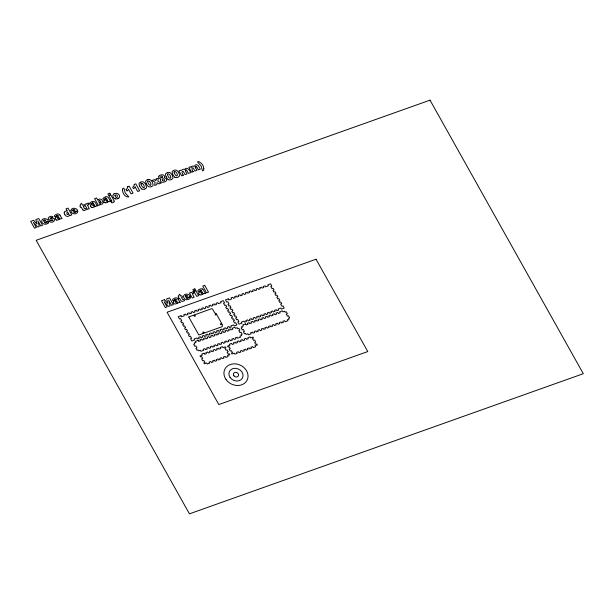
<?xml version="1.0" encoding="UTF-8"?>
<svg xmlns="http://www.w3.org/2000/svg" width="614" height="614" viewBox="0 0 614 614"><rect width="100%" height="100%" fill="white"/><g stroke="black" fill="none" stroke-linecap="round" stroke-linejoin="round"><path stroke-width="0.92" d="M141.051 183.939L141.051 183.87A1.389 1.167 25.7 0 0 141.059 184.139L141.32 184.921A12.08 10.169 25.7 0 0 142.494 186.978C145.295 189.78 144.467 184.499 142.625 183.655M147.667 181.521L147.667 181.583A1.389 1.167 25.7 0 0 147.675 181.79L147.936 182.573A12.08 10.169 25.7 0 0 149.11 184.63C151.85 187.416 151.136 182.235 149.309 181.368M167.515 174.46L167.507 174.522A1.389 1.167 25.7 0 0 167.522 174.729L167.775 175.512A12.08 10.169 25.7 0 0 168.95 177.569C171.751 180.362 170.945 175.082 169.088 174.238A0.967 0.814 25.7 0 0 167.415 174.43M174.13 172.104L174.123 172.166A1.389 1.167 25.7 0 0 174.13 172.373L174.391 173.156A12.08 10.169 25.7 0 0 175.566 175.213C178.367 178.014 177.538 172.741 175.696 171.889A0.967 0.814 25.7 0 0 174.031 172.073M51.269 218.407C56.143 216.65 55.168 223.389 50.632 222.084A2.233 1.88 25.7 0 1 49.243 221.232L51.115 220.38A1.228 1.028 25.7 0 0 52.927 220.319L52.42 219.728A5.91 4.973 25.7 0 0 51.829 219.797L51.046 219.927A8.312 6.992 25.7 0 1 49.964 220.042C46.165 219.421 49.373 215.483 51.944 216.366C55.575 217.793 48.506 217.287 50.402 218.553A5.687 4.789 25.7 0 0 51.269 218.4M55.306 218.031L55.636 217.609A4.712 3.96 25.7 0 1 56.227 217.179L57.355 216.466A6.593 5.549 25.7 0 0 57.77 216.159L58.054 215.905M90.68 205.452L91.002 205.022A4.712 3.96 25.7 0 1 91.593 204.592L92.722 203.879A6.593 5.549 25.7 0 0 93.136 203.572L93.42 203.326M103.904 200.74L104.234 200.317A4.712 3.96 25.7 0 1 104.825 199.888M173.417 301.911L173.747 301.489A4.712 3.96 25.7 0 1 174.338 301.06L175.466 300.346A6.593 5.549 25.7 0 0 175.88 300.039L176.164 299.786M198.782 292.886L199.113 292.464A4.712 3.96 25.7 0 1 199.703 292.034L200.832 291.32A6.593 5.549 25.7 0 0 201.246 291.013L201.53 290.76M158.972 176.203L158.796 176.625A1.942 1.635 25.7 0 0 159.717 178.567A2.264 1.903 25.7 0 0 160.753 178.874C157.928 185.72 172.373 180.677 164.276 177.638A2.656 2.233 25.7 0 0 164.613 176.84A1.98 1.665 25.7 0 0 162.971 174.821L160.906 174.944A7.706 6.485 25.7 0 0 160.553 175.059A3.738 3.147 25.7 0 0 158.919 176.164M175.427 301.766C175.75 304.214 178.636 299.762 175.988 301.259M47.992 223.197C45.943 225.33 41.683 224.24 41.698 221.032C42.543 215.437 53.932 221.401 44.323 222.299A1.589 1.343 25.7 0 0 44.945 222.897A1.228 1.036 25.7 0 0 46.357 222.575A1.612 1.351 25.7 0 0 46.518 222.138L48.583 221.593A3.262 2.748 25.7 0 1 48.03 223.22M106.652 198.614L106.399 198.836A6.593 5.549 25.7 0 1 105.953 199.174L104.825 199.888M118.702 198.168L118.003 198.568M176.034 301.228L176.08 301.198A3.339 2.809 25.7 0 0 175.412 301.758M114.043 193.947L114.634 193.656A5.825 4.904 25.7 0 1 115.186 193.471L116.284 193.318A3.078 2.586 25.7 0 1 119.293 195.191A3.078 2.586 25.7 0 1 118.679 198.145M144.927 189.005L146.27 188.045A2.21 1.857 25.7 0 0 146.531 187.416L145.917 184.929A11.474 9.655 25.7 0 0 145.679 184.484A7.982 6.716 25.7 0 0 144.597 182.972A3.239 2.725 25.7 0 0 143.162 181.951A2.617 2.203 25.7 0 0 142.218 181.813A4.191 3.523 25.7 0 0 140.706 182.158M151.543 186.648L152.886 185.689A2.21 1.857 25.7 0 0 153.139 185.06L152.525 182.581A11.474 9.655 25.7 0 0 152.287 182.128A7.982 6.716 25.7 0 0 151.205 180.623A3.239 2.725 25.7 0 0 149.778 179.595A2.617 2.203 25.7 0 0 148.834 179.457M171.39 179.587L172.734 178.628A2.21 1.857 25.7 0 0 172.987 177.999L172.373 175.52A11.474 9.655 25.7 0 0 172.135 175.067A7.982 6.716 25.7 0 0 171.053 173.562A3.239 2.725 25.7 0 0 169.617 172.534M140.683 182.128L139.455 182.926A2.571 2.164 25.7 0 0 139.102 183.502A2.241 1.888 25.7 0 0 139.01 183.901L139.593 186.119M147.299 179.779L146.071 180.57A2.571 2.164 25.7 0 0 145.718 181.145A2.241 1.888 25.7 0 0 145.625 181.544L146.209 183.77M167.146 172.718L165.918 173.509A2.571 2.164 25.7 0 0 165.557 174.084A2.241 1.888 25.7 0 0 165.465 174.483L166.049 176.709M127.551 186.802L129.201 186.211L133.061 193.103L131.043 193.824L128.495 189.273M134.167 184.446L135.817 183.855L139.677 190.747L137.659 191.468L135.111 186.917M73.051 210.947L75.069 210.234A1.297 1.098 25.7 0 0 72.721 210.149M95.515 206.404L97.449 205.774M110.681 201.062L108.747 201.699M186.157 297.736C195.889 296.777 184.116 290.821 183.525 296.6C183.655 299.747 187.8 300.722 189.826 298.634A3.262 2.748 25.7 0 0 190.386 297.03M180.194 302.234L178.283 302.886A2.126 1.788 25.7 0 1 177.814 302.479L177.791 302.426A2.97 2.494 25.7 0 1 177.231 303.216M205.56 293.208L203.618 293.845A2.126 1.788 25.7 0 1 203.18 293.454L203.134 293.377A2.97 2.494 25.7 0 1 202.597 294.19M190.424 297.03L188.368 297.575A1.612 1.351 25.7 0 1 188.206 298.028A1.228 1.036 25.7 0 1 186.786 298.335A1.589 1.343 25.7 0 1 186.18 297.729M104.979 199.151C99.921 200.333 105.178 195.567 107.404 196.841A2.203 1.857 25.7 0 1 108.594 197.961L109.845 200.11A3.254 2.74 25.7 0 0 110.65 201.093M91.755 203.856C86.697 205.076 91.946 200.248 94.172 201.546A2.203 1.857 25.7 0 1 95.362 202.666L96.621 204.815A3.254 2.74 25.7 0 0 97.426 205.797M56.388 216.443C51.323 217.617 56.58 212.866 58.806 214.132A2.203 1.857 25.7 0 1 59.995 215.253M199.857 291.289C194.799 292.502 200.057 287.697 202.282 288.987M174.499 300.315C169.433 301.535 174.691 296.716 176.916 298.013A2.203 1.857 25.7 0 1 178.106 299.125M95.538 206.427L95.569 206.442A2.126 1.788 25.7 0 1 95.07 206.02L95.009 205.913A2.97 2.494 25.7 0 1 94.495 206.749M83.043 210.034L84.333 210.479L86.413 209.65L85.576 208.468L84.456 208.599L83.297 206.55L84.394 206.158L83.627 204.807L82.537 205.191L81.485 203.311L80.058 204.984L80.572 205.897L79.858 206.143L80.618 207.501L81.332 207.248L82.299 208.983A5.042 4.244 25.7 0 0 83.02 210.042M196.818 167.062L198.391 169.855L200.356 169.157L198.268 165.527L196.879 164.652L195.244 165.036L194.454 166.24L192.151 166.079L191.1 167.43L190.693 166.709L188.859 167.361L191.614 172.273L193.579 171.567C192.282 171.743 190.939 166.716 193.18 167.921A2.433 2.049 25.7 0 1 193.471 168.366L194.999 171.068L196.971 170.362L195.544 167.829M133.591 188.659L132.708 187.093A4.782 4.022 25.7 0 0 134.343 184.484M126.1 189.442L126.975 191.008A7.875 6.631 25.7 0 0 128.533 189.296M178.152 299.118L179.365 301.282M60.042 215.238L61.254 217.402A3.254 2.74 25.7 0 0 62.052 218.384L60.203 219.029A2.126 1.788 25.7 0 1 59.704 218.599M172.664 174.353L172.081 172.135A2.241 1.888 25.7 0 1 172.173 171.736A2.571 2.164 25.7 0 1 172.534 171.16L173.754 170.362A4.191 3.523 25.7 0 1 175.282 170.017A2.617 2.203 25.7 0 1 176.226 170.201A3.239 2.725 25.7 0 1 177.661 171.206A7.982 6.716 25.7 0 1 178.751 172.718A11.474 9.655 25.7 0 1 178.989 173.163L179.603 175.642A2.21 1.857 25.7 0 1 179.349 176.279L178.006 177.231A3.431 2.886 25.7 0 1 174.767 177.231M114.143 201.131C114.457 202.835 110.505 203.794 111.165 201.476A1.243 1.051 25.7 0 0 111.901 201.177M87.817 205.529L88.132 206.473A9.041 7.606 25.7 0 0 88.416 207.018L89.329 208.66L87.365 209.359L84.617 204.454L86.451 203.802C86.206 205.475 89.314 200.54 88.884 204.731A1.42 1.197 25.7 0 0 87.618 205.168M192.642 294.052L192.957 295.073A9.041 7.606 25.7 0 0 193.241 295.626L194.162 297.268L192.19 297.967L189.442 293.062L191.276 292.41C191.038 294.083 194.139 289.14 193.709 293.331A1.42 1.197 25.7 0 0 192.443 293.768M111.763 201.054L111.763 201.024A2.249 1.888 25.7 0 0 111.51 200.417L108.939 195.797L110.911 195.098L113.575 199.849A6.723 5.656 25.7 0 1 114.173 201.131M43.479 220.549A1.297 1.098 25.7 0 1 45.827 220.633L43.801 221.355A1.596 1.343 25.7 0 1 43.655 220.618M56.212 216.412A1.366 1.151 25.7 0 1 57.033 215.476M59.627 218.492A2.97 2.494 25.7 0 1 59.121 219.336M59.021 219.259A3.208 2.702 25.7 0 1 56.457 220.058M56.457 220.004A1.619 1.366 25.7 0 1 55.421 219.183A1.658 1.397 25.7 0 1 55.237 218.147M56.987 215.391A0.929 0.783 25.7 0 1 58.176 215.859M64.716 214.416A3.922 3.3 25.7 0 0 66.274 216.097L66.419 216.136A2.141 1.804 25.7 0 0 67.947 216.366L68.077 216.335A2.548 2.141 25.7 0 0 69.152 215.752A3.055 2.571 25.7 0 0 69.528 214.831L69.958 215.552L71.784 214.908L67.985 208.115L66.013 208.821L67.34 211.185A2.464 2.072 25.7 0 0 64.324 212.36M64.693 214.424A5.603 4.712 25.7 0 1 64.539 214.125L64.278 213.426A2.64 2.218 25.7 0 1 64.263 212.337M73.066 210.94A1.596 1.343 25.7 0 1 72.897 210.218M91.578 203.825A1.366 1.151 25.7 0 1 92.407 202.889M94.387 206.672A3.208 2.702 25.7 0 1 91.824 207.471M91.824 207.425A1.619 1.366 25.7 0 1 90.788 206.603M90.803 206.596A1.658 1.397 25.7 0 1 90.611 205.56M92.353 202.804A0.929 0.783 25.7 0 1 93.543 203.28M99.821 202.935A1.566 1.32 25.7 0 1 99.146 200.686M101.034 202.674A0.967 0.814 25.7 0 1 99.752 203.111M99.982 200.916A1.934 1.627 25.7 0 1 100.949 202.651M99.276 200.793A0.906 0.76 25.7 0 1 100.013 200.87M104.81 199.12A1.366 1.151 25.7 0 1 105.631 198.184M108.732 201.707A2.126 1.788 25.7 0 1 108.302 201.308L108.241 201.208A2.97 2.494 25.7 0 1 107.719 202.044M107.619 201.968A3.208 2.702 25.7 0 1 105.055 202.766M105.055 202.712A1.619 1.366 25.7 0 1 103.85 200.931M105.585 198.099A0.929 0.783 25.7 0 1 106.775 198.575M113.421 197.524A3.177 2.679 25.7 0 1 113.997 193.894M117.965 198.522A3.945 3.316 25.7 0 1 115.133 198.852M115.14 198.775A2.94 2.479 25.7 0 1 113.452 197.508M127.727 186.84A4.782 4.022 25.7 0 1 126.062 189.396M135.149 186.94A7.875 6.631 25.7 0 1 133.599 188.667M141.696 188.912A6.539 5.503 25.7 0 1 139.739 186.096M144.896 188.958A3.431 2.886 25.7 0 1 141.696 188.997M140.959 183.847A0.967 0.814 25.7 0 1 142.601 183.67M146.347 183.739A6.539 5.503 25.7 0 0 148.312 186.556A3.431 2.886 25.7 0 0 151.512 186.602M147.314 179.802A4.191 3.523 25.7 0 1 148.826 179.426M147.575 181.491A0.967 0.814 25.7 0 1 149.217 181.314M168.152 179.495A6.539 5.503 25.7 0 1 166.194 176.678M167.161 172.741A4.191 3.523 25.7 0 1 168.673 172.365A2.617 2.203 25.7 0 1 169.61 172.557M171.352 179.541A3.431 2.886 25.7 0 1 168.152 179.58M174.767 177.147A6.539 5.503 25.7 0 1 172.81 174.33M186.472 170.139A1.036 0.875 25.7 0 1 186.856 170.6L188.437 173.401L190.409 172.695C190.586 170.078 186.119 166.187 184.607 169.479C183.241 168.397 181.007 171.137 180.746 170.255L178.912 170.907L181.66 175.811L183.632 175.113C182.373 175.297 180.984 170.255 183.233 171.459A2.433 2.049 25.7 0 1 183.525 171.905L185.052 174.606L187.017 173.908L185.597 171.367A1.213 1.021 25.7 0 1 185.658 169.932M185.796 170.04A0.829 0.698 25.7 0 1 186.456 170.155M196.802 167.062A1.036 0.875 25.7 0 0 196.419 166.594A0.829 0.698 25.7 0 0 195.751 166.501M195.59 167.799A1.213 1.021 25.7 0 1 195.613 166.386M174.322 300.292A1.366 1.151 25.7 0 1 175.143 299.356M180.163 302.265A3.254 2.74 25.7 0 1 179.326 301.29M177.131 303.132A3.208 2.702 25.7 0 1 174.568 303.93A1.619 1.366 25.7 0 1 173.532 303.063A1.658 1.397 25.7 0 1 173.348 302.027M175.097 299.264A0.929 0.783 25.7 0 1 176.287 299.739M185.313 295.986A1.297 1.098 25.7 0 1 187.661 296.071L185.635 296.792A1.596 1.343 25.7 0 1 185.489 296.055M199.688 291.266A1.366 1.151 25.7 0 1 200.509 290.33M202.29 288.971A2.203 1.857 25.7 0 1 203.464 290.107L204.723 292.256A3.254 2.74 25.7 0 0 205.529 293.239M202.497 294.114A3.208 2.702 25.7 0 1 199.934 294.912M199.934 294.858A1.619 1.366 25.7 0 1 198.729 293.078M200.463 290.238A0.929 0.783 25.7 0 1 201.653 290.714M68.737 213.956C65.698 216.635 66.719 209.151 68.737 213.956M103.19 202.574L102.569 203.963L100.957 204.431A3.154 2.656 25.7 0 1 99.836 204.048L100.228 204.784L98.409 205.429L94.602 198.644L96.575 197.946L97.902 200.317A2.479 2.088 25.7 0 1 101.126 199.35A2.548 2.149 25.7 0 1 101.924 199.88L103.19 202.574M122.524 190.102C122.439 193.41 125.548 197.662 128.871 196.971L125.294 193.042L123.898 188.099L122.7 188.529L122.524 190.102M114.948 195.582C117.481 201.645 118.763 192.136 114.948 195.582M58.936 217.74L57.962 218.661L57.317 217.893A3.339 2.809 25.7 0 1 57.893 217.402L58.583 216.849L58.936 217.77M94.303 205.153L93.297 206.081L92.683 205.306A3.339 2.809 25.7 0 1 93.259 204.815L93.95 204.262L94.303 205.153M107.534 200.448L106.529 201.377L105.915 200.601A3.339 2.809 25.7 0 1 106.491 200.11L107.181 199.558L107.534 200.448M202.413 292.586L201.407 293.523L200.793 292.74A3.339 2.809 25.7 0 1 201.369 292.256L202.052 291.704L202.413 292.625M203.802 168.689L203.656 170.362L202.451 170.792L201.169 166.041L197.478 161.919L198.683 161.49L201.737 163.685L203.318 166.141L203.802 168.689M195.175 315.895C194.408 313.723 193.18 317.361 195.175 315.957M203.963 332.542C202.85 334.546 202.236 330.509 203.963 332.542M216.266 314.637C215.537 312.434 214.24 316.08 216.266 314.698M221.616 324.177C220.411 326.226 219.95 322.112 221.616 324.2M70.94 210.625C70.925 213.841 75.184 214.931 77.241 212.789A3.262 2.748 25.7 0 0 77.794 211.185L75.775 211.73A1.612 1.351 25.7 0 1 75.622 212.183A1.228 1.036 25.7 0 1 74.194 212.498A1.589 1.343 25.7 0 1 73.588 211.884C83.159 210.978 71.777 205.045 70.94 210.625M156.117 179.012L155.925 180.723L154.367 179.633L152.019 180.47L155.089 182.181L154.659 185.42L156.793 184.66L157.023 182.68L158.865 183.924L161.16 183.102L157.852 181.199L158.305 178.237L156.117 179.012M188.744 316.954L198.844 334.975L222.26 326.64L222.36 324.645L216.09 313.455L214.693 312.91L212.505 309.003L211.669 308.673L188.744 316.954M179.695 294.275L178.275 295.948L178.781 296.854L178.068 297.107L178.835 298.465L179.541 298.212L180.516 299.939A5.042 4.244 25.7 0 0 181.237 300.998L182.542 301.436L184.622 300.614L183.786 299.425L182.711 299.609L181.514 297.506L182.604 297.122L181.844 295.764L180.746 296.148L179.695 294.275M33.609 220.349L30.7 221.385L34.499 228.17L36.31 227.525L33.402 222.337L37.707 227.026L39.327 226.451L37.83 220.764L40.731 225.952L42.535 225.307L38.736 218.523L35.842 219.551L37.032 224.072L33.609 220.349M109.852 193.218L107.887 193.917L108.617 195.229L110.589 194.523L109.852 193.218M430.015 100.159L36.149 240.297L189.434 513.841L583.3 373.703L430.015 100.159M164.398 299.716L161.49 300.753L165.296 307.537L167.1 306.893L164.191 301.704L168.505 306.394L170.124 305.818L168.62 300.131L171.529 305.319L173.332 304.674L169.525 297.89L166.632 298.918L167.829 303.439L164.398 299.716M194.838 288.887L192.873 289.585L193.602 290.89L195.567 290.192L194.838 288.887M204.731 285.364L202.766 286.063L206.565 292.847L208.537 292.149L204.731 285.364M195.889 290.767L193.924 291.466L196.672 296.37L198.644 295.672L195.889 290.767M316.026 259.238L167.077 312.234L218.807 404.557L367.763 351.561L316.026 259.238M181 315.726L178.221 316.709L179.465 318.935L180.539 318.551L181.79 320.777L180.716 321.153L181.675 322.864L182.749 322.48L183.701 324.192L182.627 324.576L183.586 326.287L184.66 325.904L185.62 327.615L184.545 327.991L185.505 329.703L186.579 329.319L187.539 331.03L186.464 331.414L187.416 333.126L188.49 332.742L189.45 334.453L188.375 334.83L189.335 336.541L190.409 336.157L191.652 338.383L190.578 338.767L191.829 340.985L194.6 340.002L194.024 338.974L196.802 337.984L197.378 339.012L199.166 338.375L198.591 337.347L200.379 336.71L200.955 337.738L202.75 337.101L202.175 336.073L203.963 335.436L204.539 336.464L206.327 335.827L205.751 334.799L207.54 334.162L208.115 335.19L209.911 334.553L209.336 333.525L211.124 332.888L211.7 333.916L213.488 333.279L212.912 332.251L214.7 331.614L215.276 332.642L217.072 332.005L216.496 330.984L218.285 330.347L218.86 331.368L220.649 330.731L220.073 329.71L221.869 329.073L222.437 330.094L224.233 329.457L223.657 328.436L225.445 327.799L226.021 328.82L227.809 328.183L227.234 327.162L229.03 326.525L229.598 327.546L231.394 326.909L230.818 325.888L233.589 324.898L234.164 325.927L236.943 324.936L235.699 322.711L234.625 323.094L233.374 320.876L234.448 320.493L233.489 318.781L232.422 319.165L231.463 317.453L232.537 317.07L231.578 315.358L230.503 315.742L229.544 314.038L230.618 313.654L229.659 311.943L228.585 312.326L227.625 310.615L228.7 310.231L227.748 308.52L226.673 308.903L225.714 307.2L226.789 306.816L225.829 305.104L224.755 305.488L223.511 303.262L224.586 302.879L223.335 300.66L220.564 301.643L221.14 302.671L218.361 303.661L217.786 302.633L215.998 303.27L216.573 304.298L214.785 304.935L214.209 303.907L212.413 304.544L212.989 305.572L211.201 306.209L210.625 305.181L208.837 305.818L209.412 306.846L207.624 307.484L207.048 306.455L205.253 307.092L205.828 308.121L204.04 308.758L203.464 307.729L201.676 308.366L202.252 309.395L200.463 310.032L199.888 309.003L198.092 309.64L198.667 310.669L196.879 311.306L196.303 310.277L194.515 310.914L195.091 311.943L193.295 312.58L192.727 311.551L190.931 312.188L191.507 313.217L189.718 313.854L189.143 312.825L187.354 313.462L187.93 314.491L186.134 315.128L185.566 314.099L183.77 314.736L184.346 315.765L181.575 316.747L181 315.726M228.262 298.911L225.484 299.893L226.735 302.119L227.802 301.735L229.053 303.961L227.978 304.337L228.938 306.048L230.012 305.665L230.964 307.376L229.889 307.76L230.849 309.471L231.923 309.088L232.883 310.799L231.808 311.175L232.767 312.887L233.842 312.503L234.801 314.214L233.727 314.598L234.686 316.31L235.761 315.926L236.712 317.638L235.638 318.014L236.597 319.725L237.672 319.341L238.915 321.567L237.841 321.951L239.092 324.169L241.862 323.187L241.287 322.158L244.065 321.168L244.641 322.197L246.429 321.559L245.853 320.531L247.649 319.894L248.217 320.922L250.013 320.285L249.438 319.257L251.226 318.62L251.801 319.648L253.59 319.011L253.014 317.983L254.81 317.346L255.378 318.374L257.174 317.737L256.598 316.709L258.387 316.072L258.962 317.1L260.75 316.463L260.175 315.435L261.971 314.798L262.539 315.826L264.335 315.189L263.759 314.161L265.547 313.524L266.123 314.552L267.911 313.915L267.336 312.887L269.132 312.25L269.707 313.278L271.495 312.641L270.92 311.613L272.708 310.976L273.284 312.004L275.072 311.367L274.496 310.339L276.292 309.709L276.868 310.73L278.656 310.093L278.081 309.065L280.859 308.082L281.427 309.111L284.205 308.121L282.962 305.895L281.887 306.279L280.636 304.06L281.711 303.677L280.759 301.965L279.685 302.349L278.725 300.637L279.8 300.254L278.84 298.542L277.766 298.926L276.807 297.222L277.881 296.838L276.922 295.127L275.847 295.511L274.895 293.799L275.962 293.415L275.011 291.704L273.936 292.087L272.977 290.384L274.051 290L273.092 288.288L272.017 288.672L270.774 286.446L271.849 286.063L270.597 283.845L267.827 284.827L268.402 285.855L265.624 286.845L265.048 285.817L263.26 286.454L263.836 287.482L262.048 288.119L261.472 287.091L259.684 287.728L260.259 288.757L258.463 289.394L257.888 288.365L256.099 289.002L256.675 290.031L254.887 290.668L254.311 289.639L252.523 290.276L253.091 291.305L251.303 291.942L250.727 290.913L248.939 291.55L249.514 292.579L247.726 293.216L247.15 292.187L245.362 292.824L245.93 293.853L244.142 294.49L243.566 293.461L241.778 294.098L242.353 295.127L240.565 295.764L239.99 294.735L238.194 295.372L238.769 296.401L236.981 297.038L236.405 296.009L234.617 296.646L235.193 297.675L233.404 298.312L232.829 297.283L231.033 297.92L231.608 298.949L228.838 299.931L228.262 298.911M198.145 340.379L195.367 341.369L195.943 342.397L194.239 342.996L194.776 343.955L193.702 344.339L194.815 346.319L195.889 345.943L197.002 347.923L195.927 348.307L197.04 350.287L198.115 349.903L198.652 350.863L200.348 350.256L200.924 351.285L203.702 350.295L203.127 349.274L204.915 348.637L205.49 349.658L207.279 349.021L206.703 348L208.499 347.363L209.067 348.384L210.863 347.747L210.287 346.726L212.076 346.089L212.651 347.11L214.439 346.473L213.864 345.452L215.66 344.815L216.228 345.836L218.024 345.198L217.448 344.178L219.236 343.541L219.812 344.561L221.6 343.924L221.025 342.904L222.821 342.267L223.389 343.287L225.184 342.65L224.609 341.63L226.397 340.993L226.973 342.013L228.761 341.376L228.185 340.356L229.981 339.719L230.557 340.739L232.345 340.102L231.77 339.082L233.558 338.444L234.134 339.465L235.922 338.828L235.346 337.807L237.142 337.17L237.718 338.191L240.488 337.209L239.913 336.18L241.617 335.574L241.079 334.622L242.154 334.239L241.041 332.251L239.967 332.634L238.854 330.654L239.928 330.271L238.823 328.29L237.748 328.667L237.211 327.715L235.507 328.313L234.932 327.293L232.161 328.275L232.729 329.304L230.941 329.941L230.365 328.912L228.577 329.549L229.152 330.578L227.364 331.215L226.789 330.186L225 330.823L225.568 331.852L223.78 332.489L223.204 331.46L221.416 332.097L221.992 333.126L220.203 333.763L219.628 332.734L217.832 333.371L218.407 334.4L216.619 335.037L216.044 334.008L214.255 334.645L214.831 335.674L213.043 336.311L212.467 335.282L210.671 335.919L211.247 336.948L209.458 337.585L208.883 336.556L207.095 337.193L207.67 338.222L205.882 338.859L205.306 337.83L203.51 338.467L204.086 339.496L202.298 340.133L201.722 339.105L199.934 339.742L200.509 340.77L198.721 341.407L198.145 340.379M245.6 323.908L242.822 324.89L243.397 325.919L241.693 326.525L242.231 327.485L241.156 327.861L242.269 329.848L243.344 329.465L244.456 331.445L243.382 331.829L244.495 333.816L245.569 333.433L246.107 334.392L247.803 333.786L248.378 334.807L251.157 333.824L250.581 332.796L252.369 332.159L252.945 333.187L254.733 332.55L254.158 331.522L255.954 330.885L256.529 331.913L258.317 331.276L257.742 330.248L259.53 329.611L260.106 330.639L261.894 330.002L261.318 328.974L263.114 328.337L263.69 329.365L265.478 328.728L264.903 327.699L266.691 327.062L267.267 328.091L269.055 327.454L268.479 326.425L270.275 325.788L270.851 326.817L272.639 326.18L272.063 325.151L273.852 324.514L274.427 325.543L276.216 324.906L275.648 323.877L277.436 323.24L278.012 324.269L279.8 323.632L279.224 322.603L281.012 321.966L281.588 322.995L283.376 322.358L282.808 321.329L284.597 320.692L285.172 321.721L287.943 320.731L287.367 319.71L289.071 319.103L288.534 318.144L289.608 317.76L288.496 315.78L287.421 316.164L286.308 314.176L287.383 313.792L286.277 311.812L285.203 312.196L284.666 311.237L282.962 311.843L282.386 310.814L279.616 311.805L280.191 312.833L278.395 313.47L277.82 312.442L276.031 313.079L276.607 314.107L274.819 314.744L274.243 313.716L272.455 314.353L273.03 315.381L271.234 316.018L270.659 314.99L268.871 315.627L269.446 316.655L267.658 317.292L267.082 316.264L265.294 316.901L265.862 317.929L264.074 318.566L263.498 317.538L261.71 318.175L262.285 319.203L260.497 319.833L259.922 318.812L258.133 319.449L258.701 320.477L256.913 321.107L256.337 320.086L254.549 320.723L255.125 321.744L253.336 322.381L252.761 321.36L250.972 321.997L251.54 323.018L249.752 323.655L249.177 322.634L247.388 323.271L247.964 324.292L246.176 324.929L245.6 323.908M204.063 353.242L201.737 354.071L202.313 355.099L199.98 355.928L200.517 356.88L201.592 356.504L202.704 358.484L201.63 358.868L202.743 360.848L203.817 360.464L204.93 362.452L203.856 362.836L204.385 363.787L206.718 362.958L207.294 363.987L209.62 363.158L209.044 362.137L210.832 361.5L211.408 362.521L213.196 361.884L212.628 360.863L214.416 360.226L214.992 361.247L216.78 360.61L216.205 359.589L217.993 358.952L218.569 359.973L220.357 359.336L219.789 358.315L221.577 357.678L222.153 358.699L223.941 358.062L223.366 357.041L225.154 356.404L225.729 357.425L228.055 356.596L227.487 355.575L229.813 354.746L229.275 353.787L228.201 354.171L227.088 352.183L228.162 351.807L227.05 349.819L225.975 350.203L224.87 348.222L225.944 347.839L225.407 346.879L223.074 347.708L222.498 346.68L220.173 347.509L220.748 348.537L218.96 349.174L218.384 348.146L216.596 348.783L217.172 349.811L215.376 350.448L214.8 349.42L213.012 350.057L213.588 351.085L211.799 351.722L211.224 350.694L209.435 351.331L210.011 352.359L208.215 352.996L207.639 351.968L205.851 352.605L206.427 353.633L204.639 354.27L204.063 353.242M231.631 343.433L229.306 344.262L229.882 345.291L227.556 346.119L228.086 347.071L229.16 346.687L230.273 348.675L229.199 349.059L230.311 351.039L231.386 350.655L232.499 352.643L231.424 353.019L231.962 353.979L234.287 353.15L234.863 354.178L237.188 353.349L236.613 352.321L238.401 351.684L238.976 352.712L240.772 352.075L240.197 351.047L241.985 350.41L242.561 351.438L244.349 350.801L243.773 349.773L245.569 349.136L246.137 350.164L247.933 349.527L247.358 348.499L249.146 347.862L249.721 348.89L251.51 348.253L250.934 347.225L252.73 346.588L253.298 347.616L255.631 346.787L255.056 345.766L257.381 344.938L256.844 343.978L255.769 344.362L254.656 342.374L255.731 341.998L254.626 340.01L253.551 340.394L252.438 338.414L253.513 338.03L252.976 337.071L250.65 337.9L250.075 336.871L247.741 337.7L248.317 338.728L246.529 339.365L245.953 338.337L244.165 338.974L244.74 340.002L242.952 340.64L242.376 339.611L240.581 340.248L241.156 341.277L239.368 341.914L238.792 340.885L237.004 341.522L237.58 342.551L235.791 343.188L235.216 342.159L233.42 342.796L233.995 343.825L232.207 344.462L231.631 343.433M230.104 377.487A7.299 6.14 25.7 0 0 242.361 378.193A7.299 6.14 25.7 0 0 235.484 368.3A7.299 6.14 25.7 0 0 230.104 377.487M233.903 375.791A2.679 2.249 25.7 0 0 238.37 375.86A2.679 2.249 25.7 0 0 235.676 372.322A2.679 2.249 25.7 0 0 233.903 375.791M226.098 379.621A12.403 10.438 25.7 0 0 246.912 380.519A12.403 10.438 25.7 0 0 234.939 363.833A12.403 10.438 25.7 0 0 226.098 379.621M160.968 177.369A0.998 0.837 25.7 0 0 162.633 177.4A0.998 0.837 25.7 0 0 161.643 176.08A0.998 0.837 25.7 0 0 160.968 177.369M162.426 180.347A1.197 1.005 25.7 0 0 164.437 180.393A1.197 1.005 25.7 0 0 163.24 178.797A1.197 1.005 25.7 0 0 162.426 180.347"/></g></svg>
